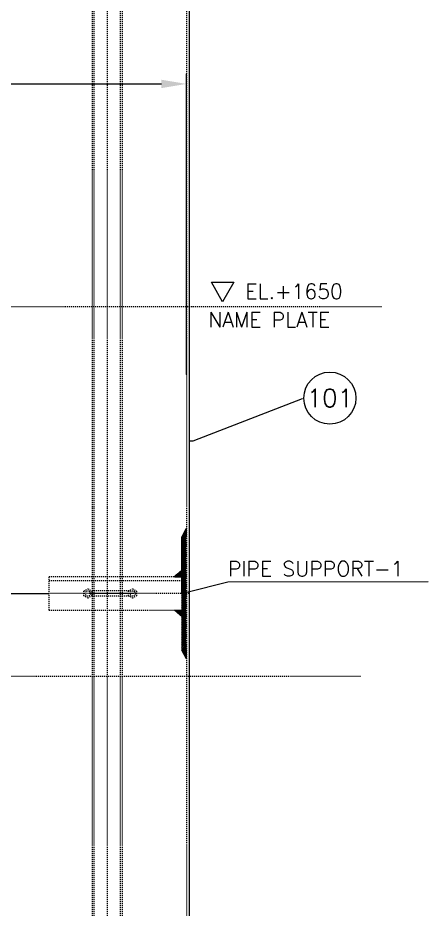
# Model space of a CAD drawing. Header units: inches. Extents: x 26960 to 35074, y -20333 to -19295.
# Drawn here: x 27119.7 to 27160.8, y -19487.6 to -19398.3 of the extents above; entities that cross this region are included whole.
import ezdxf
from ezdxf import colors
from ezdxf.entities.mleader import LeaderData, LeaderLine
from ezdxf.enums import TextEntityAlignment as Align
from ezdxf.math import Vec2, Vec3

# ---------------------------------------------------------------- set-up
doc = ezdxf.new("R2010")
doc.units = ezdxf.units.IN
doc.header["$LTSCALE"] = 200
doc.header["$MEASUREMENT"] = 0
for name, pattern in [('CENTER', [2, 1.25, -0.25, 0.25, -0.25]), ('DASHED', [0.75, 0.5, -0.25]), ('HIDDEN2', [0.1875, 0.125, -0.0625])]:
    doc.linetypes.add(name, pattern=pattern)
doc.layers.add('B-OBJ', color=7, linetype='Continuous', lineweight=13)
doc.layers.add('HAT', color=8, linetype='Continuous', lineweight=9)
for name, color, linetype in [('CENTER', 1, 'CENTER'), ('DIMENSION', 8, 'Continuous'), ('text', 3, 'Continuous')]:
    doc.layers.add(name, color=color, linetype=linetype)
doc.styles.add('ROMANS', font='romans.shx')
doc.styles.get("Standard").update_dxf_attribs({"font": 'romans.shx'})
doc.dimstyles.new('VEP-5', dxfattribs={"dimscale": 0, "dimtxt": 2.5, "dimasz": 2.5, "dimexe": 1, "dimexo": 1, "dimgap": 1, "dimtad": 1, "dimdec": 0, "dimlfac": 20, "dimzin": 9, "dimdsep": 46, "dimtxsty": 'ROMANS', "dimcen": 0, "dimclrd": 256, "dimclre": 256, "dimclrt": 40, "dimadec": 0, "dimazin": 0, "dimtfac": 1, "dimtdec": 0, "dimtofl": 0, "dimtmove": 0, "dimatfit": 3, "dimfxl": 1.25, "dimlwd": -1, "dimlwe": -1, "dimarcsym": 0})
pattern_1 = [(45, (0, -10.1004485), (-0.0022097086912, 0.0022097086912), []), (135, (0, -10.1004485), (-0.0022097086912, -0.0022097086912), [])]

# ---------------------------------------------------------------- blocks, each defined once
blk = doc.blocks.new('A$C32f367a6')
at = {"layer": 'text'}
for p, q in [((-18.1, 31.4), (18.1, 31.4)), ((0, 0), (-18.1, 31.4)), ((18.1, 31.4), (0, 0))]:
    blk.add_line(p, q, dxfattribs=at)
blk = doc.blocks.new('*D48')
at = {"layer": 'B-OBJ', "transparency": 16777216}
for p, q in [((27061.58, -19434.071), (27061.58, -19403.946)), ((27136.58, -19434.071), (27136.58, -19403.946)), ((27064.08, -19404.946), (27134.08, -19404.946))]:
    blk.add_line(p, q, dxfattribs=at)
for points in [[(27064.08, -19404.53), (27064.08, -19405.363), (27061.58, -19404.946)], [(27134.08, -19405.363), (27134.08, -19404.53), (27136.58, -19404.946)]]:
    blk.add_solid(points, dxfattribs=at)
at = {"layer": 'Defpoints', "color": 0, "transparency": 16777216}
for p in [(27136.58, -19404.946), (27061.58, -19435.071), (27136.58, -19435.071)]:
    blk.add_point(p, dxfattribs=at)
at = {"layer": 'B-OBJ', "color": 40, "transparency": 16777216, "insert": (27088.493, -19402.696), "char_height": 2.5, "attachment_point": 5, "style": 'ROMANS'}
blk.add_mtext('1500 I.D.', dxfattribs=at)
blk = doc.blocks.new('*U153')
at = {"color": 0, "linetype": 'DASHED'}
blk.add_circle((0, 0), 17.5, dxfattribs=at)
blk = doc.blocks.new('*U152')
at = {"color": 0, "linetype": 'ByBlock', "lineweight": -2, "transparency": 16777216}
blk.add_blockref('*U153', (-97668.4, -29716.6, 0.1), dxfattribs=at)
for p, rotation in [((-97784.7, -29735, 0.1), 18), ((-97784.7, -29735, 0.1), 18), ((-97784.7, -29735, 0.1), 18), ((-97552.1, -29735, 0.1), 342), ((-97552.1, -29735, 0.1), 342), ((-97552.1, -29735, 0.1), 342), ((-97889.6, -29788.4, 0.1), 36), ((-97889.6, -29788.4, 0.1), 36), ((-97889.6, -29788.4, 0.1), 36), ((-97447.2, -29788.4, 0.1), 324), ((-97447.2, -29788.4, 0.1), 324), ((-97447.2, -29788.4, 0.1), 324), ((-97972.8, -29871.7, 0.1), 54), ((-97972.8, -29871.7, 0.1), 54), ((-97972.8, -29871.7, 0.1), 54), ((-97363.9, -29871.7, 0.1), 306), ((-97363.9, -29871.7, 0.1), 306), ((-97363.9, -29871.7, 0.1), 306), ((-98026.3, -29976.6, 0.1), 72), ((-98026.3, -29976.6, 0.1), 72), ((-98026.3, -29976.6, 0.1), 72), ((-97310.5, -29976.6, 0.1), 288), ((-97310.5, -29976.6, 0.1), 288), ((-97310.5, -29976.6, 0.1), 288), ((-98044.7, -30092.9, 0.1), 90), ((-98044.7, -30092.9, 0.1), 90), ((-98044.7, -30092.9, 0.1), 90), ((-97292.1, -30092.9, 0.1), 270), ((-97292.1, -30092.9, 0.1), 270), ((-97292.1, -30092.9, 0.1), 270), ((-98026.3, -30209.1, 0.1), 108), ((-98026.3, -30209.1, 0.1), 108), ((-98026.3, -30209.1, 0.1), 108), ((-97310.5, -30209.1, 0.1), 252), ((-97310.5, -30209.1, 0.1), 252), ((-97310.5, -30209.1, 0.1), 252), ((-97972.8, -30314, 0.1), 126), ((-97972.8, -30314, 0.1), 126), ((-97972.8, -30314, 0.1), 126), ((-97363.9, -30314, 0.1), 234), ((-97363.9, -30314, 0.1), 234), ((-97363.9, -30314, 0.1), 234), ((-97889.6, -30397.3, 0.1), 144), ((-97889.6, -30397.3, 0.1), 144), ((-97889.6, -30397.3, 0.1), 144), ((-97447.2, -30397.3, 0.1), 216), ((-97447.2, -30397.3, 0.1), 216), ((-97447.2, -30397.3, 0.1), 216), ((-97784.7, -30450.7, 0.1), 162), ((-97784.7, -30450.7, 0.1), 162), ((-97784.7, -30450.7, 0.1), 162), ((-97552.1, -30450.7, 0.1), 198), ((-97552.1, -30450.7, 0.1), 198), ((-97552.1, -30450.7, 0.1), 198), ((-97668.4, -30469.2, 0.1), 180), ((-97668.4, -30469.2, 0.1), 180), ((-97668.4, -30469.2, 0.1), 180)]:
    blk.add_blockref('*U153', p, dxfattribs=dict(at, rotation=rotation))

msp = doc.modelspace()

# ---------------------------------------------------------------- hatches: boundary and pattern name
at = {"linetype": 'DASHED'}
h = msp.add_hatch(dxfattribs=at)
h.set_pattern_fill('ANSI37', color=5, scale=0.025)
h.set_pattern_definition(pattern_1)
h.paths.add_polyline_path([(27110.09901, -19533.10867, 0.279062), (27110.09695, -19533.36015), (27110.21267, -19533.27285), (27110.29267, -19533.2735), (27110.29328, -19533.1985), (27110.21328, -19533.19785)])
h.paths.add_polyline_path([(27113.11685, -19533.38485, 0.279062), (27113.11891, -19533.13337), (27113.00319, -19533.22067), (27112.92319, -19533.22001), (27112.92258, -19533.29501), (27113.00258, -19533.29566)])
h.paths.add_polyline_path([(27100.54333, -19534.56182, 0.279062), (27100.54538, -19534.31035), (27100.42966, -19534.39764), (27100.34967, -19534.39699), (27100.34905, -19534.47199), (27100.42905, -19534.47264)])
h.paths.add_polyline_path([(27097.52548, -19534.28565, 0.279062), (27097.52343, -19534.53712), (27097.63914, -19534.44982), (27097.71914, -19534.45048), (27097.71975, -19534.37548), (27097.63976, -19534.37483)])
h.paths.add_polyline_path([(27141.96457, -19498.88144, 0.279062), (27142.21606, -19498.88144), (27142.12782, -19498.76644), (27142.12782, -19498.68644), (27142.05282, -19498.68644), (27142.05282, -19498.76644)])
h.paths.add_polyline_path([(27142.12782, -19495.97644), (27142.21606, -19495.86144, 0.279062), (27141.96457, -19495.86144), (27142.05282, -19495.97644), (27142.05282, -19496.05644), (27142.12782, -19496.05644)])
h.paths.add_polyline_path([(27141.96589, -19368.89186, 0.279062), (27142.21738, -19368.89186), (27142.12913, -19368.77686), (27142.12913, -19368.69686), (27142.05413, -19368.69686), (27142.05413, -19368.77686)])
h.paths.add_polyline_path([(27142.21738, -19365.87186, 0.279062), (27141.96589, -19365.87186), (27142.05413, -19365.98686), (27142.05413, -19366.06686), (27142.12913, -19366.06686), (27142.12913, -19365.98686)])
h.paths.add_polyline_path([(27055.87955, -19365.82636, 0.279062), (27055.62807, -19365.8243), (27055.71537, -19365.94002), (27055.71471, -19366.02002), (27055.78971, -19366.02063), (27055.79036, -19365.94063)])
h.paths.add_polyline_path([(27055.85485, -19368.84626), (27055.76755, -19368.73054), (27055.7682, -19368.65054), (27055.6932, -19368.64993), (27055.69255, -19368.72993), (27055.60337, -19368.8442, 0.279062)])
h.paths.add_polyline_path([(27097.57077, -19353.1767), (27097.68577, -19353.08846), (27097.76577, -19353.08846), (27097.76577, -19353.01346), (27097.68577, -19353.01346), (27097.57077, -19352.92521, 0.279062)])
h.paths.add_polyline_path([(27100.59077, -19353.1767, 0.279062), (27100.59077, -19352.92521), (27100.47577, -19353.01346), (27100.39577, -19353.01346), (27100.39577, -19353.08846), (27100.47577, -19353.08846)])
h = msp.add_hatch(dxfattribs=at)
h.set_pattern_fill('ANSI37', color=5, scale=0.025)
h.set_pattern_definition(pattern_1)
h.paths.add_polyline_path([(27136.13146, -19453.68901), (27135.37458, -19454.33442), (27136.13148, -19454.33443)])
h.paths.add_polyline_path([(27136.57975, -19449.46611), (27136.13134, -19450.33443), (27136.46468, -19450.33443), (27136.57975, -19450.33442)])
h.paths.add_polyline_path([(27136.13173, -19461.66776), (27136.57975, -19462.5352), (27136.57975, -19461.66775)])
h.paths.add_polyline_path([(27135.3747, -19457.66779), (27136.13161, -19458.31319), (27136.13159, -19457.66776)])
at = {"layer": 'HAT', "lineweight": 15}
h = msp.add_hatch(dxfattribs=at)
h.set_pattern_fill('ANSI31', color=2, angle=15, style=0)
h.set_pattern_definition([(60, (0, -10.10045), (-0.10825317547, 0.0625), [])])
h.paths.add_polyline_path([(27136.57975, -19456.0011), (27136.57975, -19450.33442), (27136.46468, -19450.33442), (27136.13134, -19450.33443), (27136.13153, -19456.0011)])
h.paths.add_polyline_path([(27136.57975, -19461.66775), (27136.57975, -19456.0011), (27136.13153, -19456.0011), (27136.13173, -19461.66776)])

# ---------------------------------------------------------------- linework, layer by layer
for p, q in [((27136.86575, -19360.27144, -17.08977), (27136.86575, -19509.9579, -17.08977)), ((27136.5807, -19449.46429, -17.08977), (27136.13134, -19450.33443, -17.08977)), ((27136.13146, -19453.68901, -17.08977), (27135.37458, -19454.33446, -17.08977)), ((27136.13146, -19453.68901, -17.08977), (27135.37458, -19454.33446, -17.08977)), ((27136.13161, -19458.31319, -17.08977), (27135.3747, -19457.66779, -17.08977)), ((27136.13161, -19458.31319, -17.08977), (27135.3747, -19457.66779, -17.08977)), ((27136.58056, -19462.53676, -17.08977), (27136.13173, -19461.66776, -17.08977))]:
    msp.add_line(p, q)
at = {"color": 7, "linetype": 'DASHED'}
for p, q in [((27136.13134, -19450.33443, -17.08977), (27136.46468, -19450.33442, -17.08977)), ((27136.13134, -19450.33443, -17.08977), (27136.58069, -19450.33442, -17.08977)), ((27136.13153, -19456.0011, -17.08977), (27136.13134, -19450.33443, -17.08977)), ((27136.13153, -19456.0011, -17.08977), (27136.13173, -19461.66776, -17.08977)), ((27136.13173, -19461.66776, -17.08977), (27136.58057, -19461.66775, -17.08977))]:
    msp.add_line(p, q, dxfattribs=at)
at = {"color": 0, "linetype": 'HIDDEN2', "ltscale": 4e-05}
for p, q in [((27122.79822, -19454.33429, -17.08977), (27122.79818, -19457.66763, -17.08977)), ((27136.13155, -19454.33443, -17.08977), (27122.79822, -19454.33429, -17.08977)), ((27130.84588, -19456.26155, -17.08977), (27127.04612, -19456.26151, -17.08977)), ((27130.84588, -19456.26155, -17.08977), (27127.04612, -19456.26151, -17.08977)), ((27130.84588, -19455.72822, -17.08977), (27127.04613, -19455.72818, -17.08977)), ((27130.84588, -19455.72822, -17.08977), (27127.04613, -19455.72818, -17.08977)), ((27122.79818, -19457.66763, -17.08977), (27136.13152, -19457.66776, -17.08977))]:
    msp.add_line(p, q, dxfattribs=at)
at = {"color": 0, "linetype": 'DASHED'}
for p, q in [((27135.37458, -19454.33446, -17.08977), (27136.13148, -19454.33443, -17.08977)), ((27135.37458, -19454.33446, -17.08977), (27136.13148, -19454.33443, -17.08977)), ((27135.3747, -19457.66779, -17.08977), (27136.13159, -19457.66776, -17.08977)), ((27135.3747, -19457.66779, -17.08977), (27136.13159, -19457.66776, -17.08977))]:
    msp.add_line(p, q, dxfattribs=at)
at = {"color": 0, "linetype": 'HIDDEN2', "ltscale": 4e-05, "elevation": -17.08977}
for points in [[(27126.30801, -19455.7639), (27126.70801, -19455.53296), (27127.10801, -19455.7639), (27127.108, -19456.22578), (27126.708, -19456.45672), (27126.308, -19456.22578)], [(27130.784, -19455.76394), (27131.184, -19455.53301), (27131.584, -19455.76395), (27131.584, -19456.22583), (27131.18399, -19456.45677), (27130.784, -19456.22582)]]:
    msp.add_lwpolyline(points, close=True, dxfattribs=at)
at = {"color": 2, "linetype": 'HIDDEN2', "ltscale": 4e-05}
for centre in [(27126.708, -19455.99484, -17.08977), (27131.184, -19455.99489, -17.08977)]:
    msp.add_circle(centre, 0.26667, dxfattribs=at)
at = {"layer": 'CENTER', "linetype": 'CENTER', "ltscale": 0.0001}
for p, q in [((27128.63151, -19370.43826, -17.08977), (27128.62709, -19513.08707, -17.08977)), ((27069.4429, -19427.25495), (27156.1841, -19427.25495)), ((27136.86663, -19456.0011, -17.08977), (27122.7982, -19456.00096, -17.08977)), ((27154.03516, -19464.32444, -17.08977), (27047.9326, -19464.32444, -17.08977))]:
    msp.add_line(p, q, dxfattribs=at)
at = {"layer": 'CENTER'}
for p, q in [((27140.72305, -19454.83102, -17.08977), (27160.82286, -19454.80094, -17.08977)), ((27101.12189, -19456.00072, -17.08977), (27122.7982, -19456.00094, -17.08977)), ((27131.30798, -19455.99489, -17.08977), (27126.75265, -19455.99484, -17.08977))]:
    msp.add_line(p, q, dxfattribs=at)
at = {"layer": 'DIMENSION', "linetype": 'DASHED', "ltscale": 0.0001}
for p, q in [((27136.57975, -19360.27144, -17.08977), (27136.57975, -19509.87144, -17.08977)), ((27127.11931, -19370.43826, -17.08977), (27127.11931, -19512.38012, -17.08977)), ((27127.31431, -19370.43826, -17.08977), (27127.31431, -19512.38012, -17.08977)), ((27129.94431, -19370.43826, -17.08977), (27129.94431, -19512.3802, -17.08977)), ((27130.13931, -19370.43826, -17.08977), (27130.13931, -19512.38021, -17.08977)), ((27136.13155, -19454.73443, -17.08977), (27122.79821, -19454.73429, -17.08977))]:
    msp.add_line(p, q, dxfattribs=at)
at = {"layer": 'text', "color": 4}
msp.add_circle((27150.96361, -19436.42592, -34.17953), 2.61048, dxfattribs=at)

# ---------------------------------------------------------------- block references
at = {"color": 0, "linetype": 'DASHED', "xscale": 0.05, "yscale": 0.05, "zscale": 0.05, "rotation": 8.999999999999998}
msp.add_blockref('*U152', (31686.98566, -17214.27198, -17.09675), dxfattribs=at)
at = {"layer": 'text', "xscale": 0.06249999999999998, "yscale": 0.06249999999999998, "zscale": 0.06249999999999998}
msp.add_blockref('A$C32f367a6', (27140.21681, -19426.78941), dxfattribs=at)

# ---------------------------------------------------------------- texts
at = {"color": 3, "style": 'ROMANS'}
msp.add_text('101', height=1.8, dxfattribs=at).set_placement((27150.96361, -19436.42592, -34.17953), align=Align.MIDDLE_CENTER)
at = {"layer": 'text', "style": 'ROMANS'}
for s, p in [('EL.+1650', (27142.4986, -19426.48365)), ('NAME PLATE', (27138.76787, -19429.33)), ('PIPE SUPPORT-1', (27140.73238, -19454.27869, -17.08977))]:
    msp.add_text(s, height=1.5, dxfattribs=at).set_placement(p)

# ---------------------------------------------------------------- dimensions: what is measured, and where the dimension line sits
at = {"layer": 'B-OBJ', "color": 4}
dim = msp.add_linear_dim(base=(27136.57975, -19404.94645, -17.08977), p1=(27061.57975, -19435.07144, -17.08977), p2=(27136.57975, -19435.07144, -17.08977), text='<> I.D.', dimstyle='VEP-5', override={"dimscale": 1, "dimtxt": 2.5, "dimtxsty": 'ROMANS', "dimtfill": 0}, dxfattribs=at)
dim.commit()
dim.dimension.update_dxf_attribs({"geometry": '*D48', "text_midpoint": (27088.4926, -19404.94645, -17.08977), "dimtype": 160})

# ---------------------------------------------------------------- leaders
ml = msp.add_multileader_mtext('Standard', dxfattribs=at)
ml.set_content('', color=4)
ml.set_leader_properties()
ml.build(insert=Vec2(0, 0))
ml.multileader.update_dxf_attribs({"dogleg_length": 0.36, "arrow_head_size": 0.18})
ctx = ml.context
ctx.base_point, ctx.char_height, ctx.arrow_head_size, ctx.landing_gap_size, ctx.plane_origin = Vec3(27136.68575, -19440.75519, -17.08977), 0.18, 0.18, 0.09, Vec3(0.36, 0.51891, -17.08977)
ctx.text_align_type = 2
notes = []
notes.append((ctx, [(0, (1, 1, 0), (27137.22575, -19440.75519, -17.08977), (-1, 0), 0.36, [(0, [(27148.35313, -19436.42592, -17.08977)], 0, [])])]))
ctx.mtext.insert, ctx.mtext.width, ctx.mtext.alignment = Vec3(27136.77575, -19440.66519, -17.08977), 0.45, 3
at = {"layer": 'CENTER'}
ml = msp.add_multileader_mtext('Standard', dxfattribs=at)
ml.set_content('', color=256)
ml.set_leader_properties()
ml.build(insert=Vec2(0, 0))
ml.multileader.update_dxf_attribs({"dogleg_length": 0.018, "arrow_head_size": 0.5})
ctx = ml.context
ctx.base_point, ctx.char_height, ctx.arrow_head_size, ctx.landing_gap_size, ctx.plane_origin = Vec3(27140.74105, -19454.83102, -17.08977), 0.009, 0.5, 0.0045, Vec3(28864.52297, -18639.66754, -17.08977)
notes.append((ctx, [(0, (1, 1, 0), (27140.72305, -19454.83102, -17.08977), (1, 0), 0.018, [(0, [(27136.13153, -19456.0011, -17.08977)], 0, [])])]))
ctx.mtext.insert = Vec3(27140.74555, -19454.82652, -17.08977)
for ctx, leaders in notes:
    for number, flags, end, landing, length, lines in leaders:
        leader = LeaderData()
        leader.index, (leader.has_last_leader_line, leader.has_dogleg_vector, leader.attachment_direction) = number, flags
        leader.last_leader_point, leader.dogleg_vector, leader.dogleg_length = Vec3(end), Vec3(landing), length
        for number, points, colour, breaks in lines:
            line = LeaderLine()
            line.index, line.vertices, line.color, line.breaks = number, Vec3.list(points), colors.encode_raw_color(colour), breaks
            leader.lines.append(line)
        ctx.leaders.append(leader)

doc.saveas('drawing.dxf')
